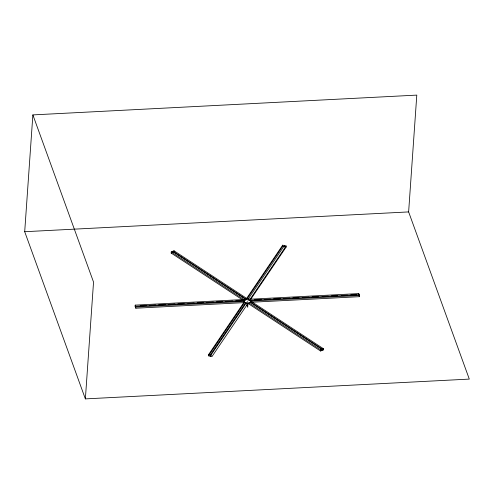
<?xml version="1.0" encoding="UTF-8"?>
<svg xmlns="http://www.w3.org/2000/svg" width="494" height="494" viewBox="0 0 494 494"><rect width="100%" height="100%" fill="white"/><g stroke="black" fill="none" stroke-linecap="round" stroke-linejoin="round"><path stroke-width="0.74" d="M24.7 231.711L32.87 114.904L416.794 95.107L408.631 211.914L469.3 379.096L85.369 398.893L24.7 231.711L408.631 211.914M85.369 398.893L93.539 282.086L32.87 114.904M323.354 349.9L320.594 351.024L247.963 303.409L244.499 302.606L135.831 308.213L135.134 306.286L135.22 305.119L243.888 299.518L246.648 298.395L282.685 245.178L286.143 245.981L286.063 247.148L250.026 300.364L250.724 302.285L323.354 349.9L323.434 348.733L250.804 301.118L250.458 300.161L250.372 301.328M135.486 307.249L135.566 306.082M135.831 308.213L135.22 305.119M208.462 355.822L244.499 302.606L243.801 300.685L171.171 253.07L171.257 251.903L174.018 250.785L246.648 298.395L250.106 299.197L358.774 293.59L359.471 295.517L359.391 296.684L250.724 302.285L247.963 303.409L211.926 356.625L208.462 355.822L208.548 354.655L243.727 302.705M172.554 252.514L172.634 251.341L245.265 298.956L245.185 300.124M359.391 296.684L358.693 294.757L250.026 300.364L246.568 299.562L173.937 251.952L174.018 250.785M135.134 306.286L243.801 300.685L243.888 299.518L171.257 251.903M244.153 301.649L244.234 300.476M244.499 302.606L244.586 301.439L135.918 307.046M243.801 300.685L246.568 299.562L246.648 298.395M247.266 301.488L246.994 305.378L247.692 307.305L247.963 303.409M248.297 299.963L248.377 298.796L283.988 246.216M250.026 300.364L250.106 299.197L286.143 245.981M250.724 302.285L250.804 301.118L359.471 295.517M246.568 299.562L282.605 246.345L282.685 245.178M284.334 246.747L284.414 245.58M320.594 351.024L320.674 349.851L248.686 302.661M321.971 350.462L322.051 349.295L250.069 302.1M358.693 294.757L358.774 293.59M359.039 295.721L359.126 294.554M245.882 302.476L210.277 355.056L210.191 356.223L246.234 303.007M171.171 253.07L173.937 251.952M320.674 349.851L323.434 348.733M140.191 305.842L146.354 305.527M149.441 305.366L155.604 305.051M158.685 304.891L165.626 304.532M168.707 304.372L174.87 304.057M177.957 303.896L184.12 303.575M187.973 303.378L194.142 303.063M197.223 302.902L203.386 302.587M206.467 302.427L213.408 302.069M216.489 301.908L222.652 301.593M225.739 301.433L232.674 301.074M235.755 300.914L241.924 300.599M254.311 299.957L261.246 299.599M264.327 299.444L270.496 299.123M273.577 298.963L280.512 298.604M283.593 298.45L289.762 298.129M292.843 297.975L299.012 297.654M302.865 297.456L309.028 297.135M312.109 296.98L318.278 296.659M322.131 296.462L328.294 296.141M331.381 295.986L337.544 295.665M341.397 295.468L347.566 295.153M350.647 294.992L356.81 294.671M282.605 246.345L286.063 247.148M208.548 354.655L211.426 355.322"/></g></svg>
